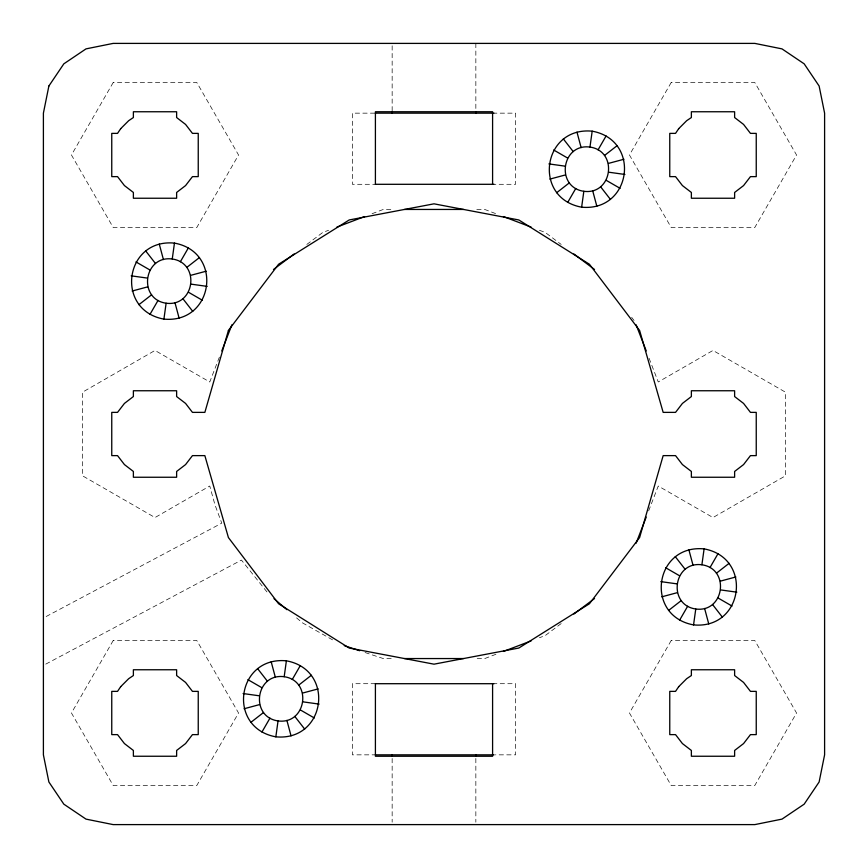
<?xml version="1.0" encoding="UTF-8"?>
<svg xmlns="http://www.w3.org/2000/svg" width="868" height="868" viewBox="0 0 868 868"><rect width="100%" height="100%" fill="white"/><g stroke="black" fill="none" stroke-linecap="round" stroke-linejoin="round"><path stroke-width="0.65" stroke-dasharray="4.34 3.25" d="M219.376 357.149L209.763 381.985L155.003 350.455L82.46 392.227L82.46 475.772L155.003 517.545L209.752 486.015L214.993 504.926L221.763 523.154L45.722 616.747M648.646 510.872L658.259 486.026L712.997 517.545L785.54 475.772L785.54 392.227L712.997 350.455L658.259 381.974L648.635 357.128M306.827 244.429L322.701 232.505L328.603 230.259M561.184 623.571L545.31 635.506L539.408 637.752M45.776 664.118L241.445 560.088L268.049 593.278M372.068 213.712L383.287 209.448L391.208 209.448M495.932 654.288L484.713 658.562L476.792 658.552M374.759 113.155L352.397 113.155L352.397 184.298L375.41 184.298M492.59 113.155L515.603 113.155L515.603 184.298L492.59 184.298M476.792 209.448L484.713 209.448L495.932 213.712M391.208 658.552L383.287 658.552L363.366 651.966M375.41 683.702L352.397 683.702L352.397 754.845L375.41 754.845M492.59 683.702L515.603 683.702L515.603 754.845L495.378 754.845M539.408 230.259L545.31 232.505L561.184 244.429M332.563 639.857L302.281 622.747L296.14 617.517M631.654 317.33L634.063 320.498M475.848 43.4L475.848 110.724M475.848 758.48L475.848 822.18M392.152 45.82L392.152 110.724M392.152 758.48L392.152 822.18M113.231 82.46L71.458 155.003L113.231 227.535L196.776 227.535L238.548 155.003L196.776 82.46L113.231 82.46M113.231 640.465L71.458 712.997L113.231 785.54L196.776 785.54L238.548 712.997L196.776 640.465L113.231 640.465M671.224 82.46L629.452 155.003L671.224 227.535L754.769 227.535L796.542 155.003L754.769 82.46L671.224 82.46M671.224 640.465L629.452 712.997L671.224 785.54L754.769 785.54L796.542 712.997L754.769 640.465L671.224 640.465"/><path stroke-width="1.3" d="M163.911 319.109C213.864 323.862 223.705 252.1 174.457 243.105C124.515 238.353 114.674 310.115 163.911 319.109L166.124 303.214C194.736 307.055 200.747 263.08 172.255 259C143.643 255.159 137.632 299.135 166.124 303.214M172.255 259L174.457 243.105M275.84 736.823C325.793 741.576 335.634 669.814 286.386 660.819C236.432 656.067 226.602 727.829 275.84 736.823L278.042 720.928C306.664 724.769 312.675 680.794 284.183 676.715C255.561 672.874 249.55 716.849 278.042 720.928M284.183 676.715L286.386 660.819M581.636 207.181C631.589 211.933 641.419 140.182 592.182 131.177C542.229 126.424 532.388 198.186 581.636 207.181L583.838 191.296C612.45 195.126 618.461 151.151 589.969 147.072C561.357 143.231 555.346 187.206 583.838 191.296M589.969 147.072L592.182 131.177M693.554 624.895C743.507 629.647 753.348 557.896 704.1 548.891C654.146 544.138 644.316 615.9 693.554 624.895L695.767 609.01C724.379 612.841 730.389 568.865 701.897 564.786C673.286 560.945 667.275 604.92 695.767 609.01M701.897 564.786L704.1 548.891M221.785 350.932L231.897 324.795M636.125 543.205L646.237 517.078M150.012 314.325L158.03 300.436M180.349 261.778L188.367 247.89M261.941 732.039L269.959 718.151M292.277 679.492L300.295 665.604M567.726 202.396L575.744 188.508M598.063 149.86L606.081 135.961M679.655 620.11L687.673 606.222M709.991 567.574L718.01 553.675M138.913 304.679L151.574 294.816M186.804 267.398L199.466 257.546M556.627 192.75L569.289 182.888M604.519 155.47L617.181 145.618M250.841 722.393L263.503 712.53M298.733 685.112L311.384 675.261M668.555 610.464L681.217 600.613M716.447 573.184L729.109 563.332M273.485 269.492L294.133 253.966M573.889 614.034L594.537 598.519M336.871 227.112L364.593 216.566M503.407 651.445L531.151 640.888M132.142 291.03L147.636 286.885M549.856 179.112L565.35 174.956M608.457 163.401L623.951 159.256M190.743 275.33L206.237 271.185M244.071 708.755L259.565 704.599M302.672 693.044L318.165 688.899M661.785 596.826L677.279 592.67M720.386 581.126L735.88 576.97M375.323 113.155L494.022 113.155M375.215 184.298L494.022 184.298M404.477 209.448L463.545 209.448M404.466 658.552L463.545 658.552M375.215 683.702L494.022 683.702M375.323 754.845L494.022 754.845M548.901 163.911L564.797 166.113M609.01 172.244L624.906 174.457M131.187 275.84L147.083 278.042M191.296 284.172L207.192 286.386M660.83 581.625L676.725 583.828M720.939 589.969L736.834 592.171M243.116 693.554L259 695.756M303.225 701.886L319.12 704.1M344.249 645.629L359.634 650.729M503.407 216.555L531.151 227.112M553.686 150.001L567.574 158.019M606.233 180.338L620.121 188.356M135.972 261.93L149.86 269.948M188.519 292.266L202.407 300.285M665.615 567.715L679.503 575.734M718.161 598.052L732.05 606.07M247.901 679.644L261.789 687.662M300.436 709.981L314.335 717.999M573.878 253.966L594.526 269.481M274.028 598.692L286.917 609.672M563.343 138.913L573.195 151.564M600.613 186.794L610.475 199.456M675.261 556.627L685.123 569.278M712.541 604.508L722.393 617.17M145.618 250.83L155.481 263.492M182.898 298.722L192.761 311.384M257.546 668.544L267.398 681.206M294.827 716.436L304.679 729.098M636.125 324.795L646.237 350.911M576.981 132.131L581.126 147.625M592.681 190.732L596.837 206.226M688.899 549.845L693.055 565.339M704.61 608.457L708.755 623.94M159.267 244.06L163.412 259.554M174.967 302.661L179.112 318.155M271.185 661.774L275.34 677.268M286.896 720.375L291.04 735.869M492.59 184.298L492.59 111.755L375.41 111.755L375.41 184.298M492.59 683.702L492.59 756.245L375.41 756.245L375.41 683.702M475.848 111.755L475.848 113.155M475.848 754.845L475.848 756.245M392.152 111.755L392.152 113.155M392.152 754.845L392.152 756.245M48.879 86.008L43.4 113.155L43.4 754.845L48.879 781.992L63.831 804.169L86.008 819.121L113.155 824.6L754.845 824.6L781.992 819.121L804.169 804.169L819.121 781.992L824.6 754.845L824.6 113.155L819.121 86.008L804.169 63.831L781.992 48.879L754.845 43.4L113.155 43.4L86.008 48.879L63.831 63.831L48.879 86.008M228.414 330.448L204.859 412.376L192.457 412.376L185.578 403.425L176.627 396.546L176.627 390.752L133.379 390.752L133.379 396.546L124.428 403.425L117.538 412.376L111.755 412.376L111.755 455.624L117.538 455.624L124.428 464.575L133.379 471.454L133.379 477.248L176.627 477.248L176.627 471.454L185.578 464.575L192.457 455.624L204.848 455.624L228.414 537.552L278.595 603.759L349.196 648.038L434.011 664.172L518.825 648.038L589.426 603.759L639.607 537.552L663.163 455.624L675.543 455.624L682.422 464.575L691.373 471.454L691.373 477.248L734.621 477.248L734.621 471.454L743.572 464.575L750.462 455.624L756.245 455.624L756.245 412.376L750.462 412.376L743.572 403.425L734.621 396.546L734.621 390.752L691.373 390.752L691.373 396.546L682.422 403.425L675.543 412.376L663.163 412.376L639.607 330.448L589.426 264.241L518.825 219.962L434.011 203.828L349.196 219.962L278.595 264.241L228.414 330.448M120.695 128.67L117.538 133.379L111.755 133.379L111.755 176.627L117.538 176.627L124.428 185.578L133.379 192.457L133.379 198.24L176.627 198.24L176.627 192.457L185.578 185.578L192.457 176.627L198.24 176.627L198.24 133.379L192.457 133.379L185.578 124.428L176.627 117.538L176.627 111.755L133.379 111.755L133.379 117.538L128.67 120.695L120.695 128.67M120.695 686.664L117.538 691.373L111.755 691.373L111.755 734.621L117.538 734.621L124.428 743.572L133.379 750.462L133.379 756.245L176.627 756.245L176.627 750.462L185.578 743.572L192.457 734.621L198.24 734.621L198.24 691.373L192.457 691.373L185.578 682.422L176.627 675.543L176.627 669.76L133.379 669.76L133.379 675.543L128.67 678.7L120.695 686.664M678.7 128.67L675.543 133.379L669.76 133.379L669.76 176.627L675.543 176.627L682.422 185.578L691.373 192.457L691.373 198.24L734.621 198.24L734.621 192.457L743.572 185.578L750.462 176.627L756.245 176.627L756.245 133.379L750.462 133.379L743.572 124.428L734.621 117.538L734.621 111.755L691.373 111.755L691.373 117.538L686.664 120.695L678.7 128.67M678.7 686.664L675.543 691.373L669.76 691.373L669.76 734.621L675.543 734.621L682.422 743.572L691.373 750.462L691.373 756.245L734.621 756.245L734.621 750.462L743.572 743.572L750.462 734.621L756.245 734.621L756.245 691.373L750.462 691.373L743.572 682.422L734.621 675.543L734.621 669.76L691.373 669.76L691.373 675.543L686.664 678.7L678.7 686.664"/></g></svg>
